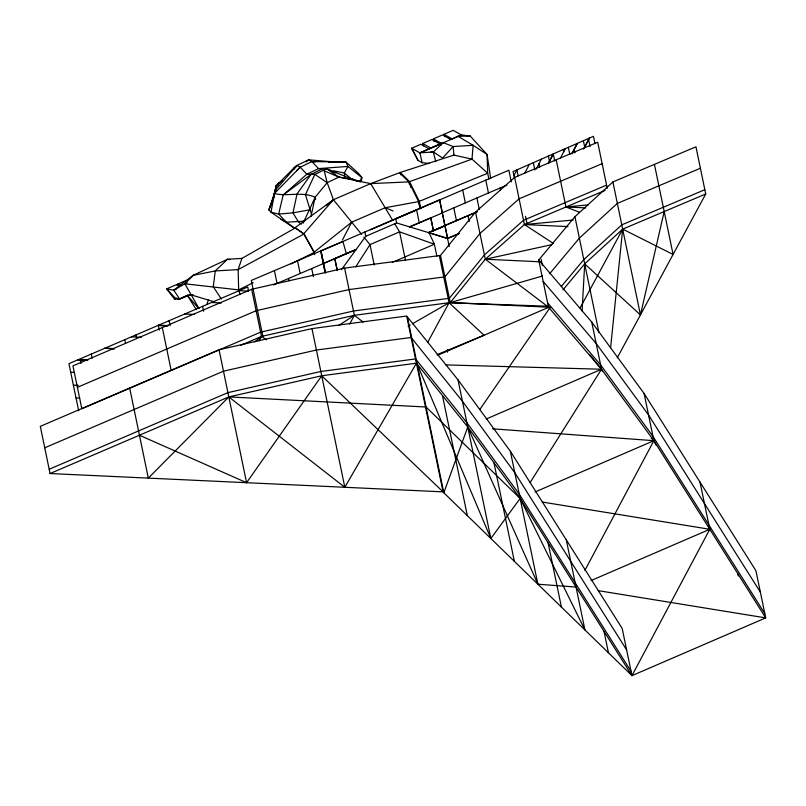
<?xml version="1.0" encoding="UTF-8"?>
<svg xmlns="http://www.w3.org/2000/svg" width="806" height="806" viewBox="0 0 806 806"><rect width="100%" height="100%" fill="white"/><g stroke="black" fill="none" stroke-linecap="round" stroke-linejoin="round"><path stroke-width="1.21" d="M447.511 352.182L447.592 349.703M582.073 311.086L584.703 263.864L622.675 229.136L705.724 193.984L695.951 146.803L612.903 181.954L574.93 216.693L538.73 259.995L548.503 307.177L601.498 369.229L653.868 440.68L765.7 617.89L631.964 675.65L443.814 492.778L407.403 316.939L457.989 379.807L510.359 451.259L622.192 628.478L631.964 675.65L709.784 529.28L700.011 482.109M275.682 190.861L276.015 185.964L294.351 167.527L296.9 165.452L308.648 159.83L338.167 162.278L346.046 162.046L358.811 173.693L361.874 177.582L361.441 181.219M610.595 347.819L622.675 229.136L673.081 254.444L654.432 164.384M278.423 183.98L278.947 183.022L275.914 187.123L274.977 193.259L276.015 185.964L282.936 180.232M278.12 185.058L276.015 185.964L270.967 212.18L294.301 228.189M273.365 198.296L274.352 193.571L300.175 167.215L311.922 161.583L346.046 162.046L347.97 166.439L361.874 177.582L359.526 181.431M311.035 216.351L315.136 197.238L327.186 182.67L338.953 177.108L354.569 179.728L360.302 181.944M273.365 198.971L275.843 187.989L270.937 205.742M562.981 289.858L584.703 263.864L640.438 314.914L664.194 211.555M344.857 177.058L344.313 172.968L347.97 166.439L318.572 168.605L306.824 174.237L283.188 194.971L278.654 214.084L286.402 222.214L295.449 228.632M269.96 207.847L272.529 199.959L268.851 209.923L270.967 212.18L278.654 214.084L292.971 212.844L310.129 209.762M291.006 263.955L314.4 252.379L304.074 233.962L295.409 227.876L241.911 258.414L238.133 269.607L238.657 289.868L184.886 283.793L173.753 290.2L166.63 288.891L174.67 299.268L176.937 298.22M443.814 492.778L467.762 426.989L417.176 364.111L490.854 538.499L520.132 498.44L467.762 426.989L537.894 584.219L576.048 587.05M206.769 304.527L208.512 299.852M303.106 223.282L315.136 197.238C302.018 191.213 287.823 196.735 274.352 193.571M513.896 175.698L516.908 169.885L518.157 175.899M524.605 173.522L529.31 164.444M536.222 169.099L541.37 159.155M548.171 163.507L553.208 153.785L554.699 160.958M548.392 163.588L553.43 153.865M560.382 158.178L565.318 148.647M571.958 153.573L577.207 143.438M571.998 153.755L577.378 143.357M583.574 149.15L589.267 138.148M584.723 147.155L589.418 138.078M342.449 239.956L351.698 222.174L385.127 207.736L418.606 201.611L420.581 208.583M584.884 570.416L653.868 440.68L644.095 393.499L591.725 322.047L538.73 259.995M259.079 340.857L261.456 336.455L251.684 289.283L344.605 268.126L440.479 255.442L475.53 212.049L514.651 177.37L597.699 142.219L607.25 188.322M349.633 324.103L354.378 315.307L344.605 268.126M427.714 342.308L449.073 302.734L439.31 255.552M580.119 307.942L622.675 229.136M617.285 357.783L705.724 193.984M293.263 169.512L294.351 167.527L296.487 166.499M129.675 388.049L148.324 478.119L228.813 396.925L344.827 487.277L416.43 363.194L321.735 375.767L228.813 396.925L50.073 473.535L40.3 426.354L219.041 349.744L311.962 328.596L406.667 316.043L443.078 491.862L50.073 473.535M530.136 482.552L601.498 369.229L591.725 322.047M355.768 266.756L369.994 244.631L399.585 231.856L434.384 244.228L436.862 256.207M479.741 409.609L550.206 307.378M139.438 435.23L246.576 482.703L321.735 375.767L443.078 491.862M322.853 168.696L311.106 174.328L297.051 193.924L292.971 212.844L298.421 221.972L301.434 224.108M341.573 269.506L365.723 236.299L396.623 222.95L447.542 238.375L459.088 233.418M275.914 187.123L278.947 183.022M293.898 169.3L296.9 165.452L300.175 167.215L306.824 174.237L314.854 174.398L326.601 168.776L356.685 181.068M269.597 208.976L268.851 209.923L275.692 189.813L296.9 165.452M444.922 276.861L479.973 233.488L519.094 198.82L602.142 163.668M449.365 298.311L484.416 254.938L523.527 220.26L606.586 185.108M549.611 273.748L579.373 238.133L617.346 203.404L700.394 168.242M561.288 286.523L583.806 259.582L621.789 224.844L704.837 189.692M191.526 277.214L193.118 275.34L227.473 259.26L241.911 258.414M314.662 254.676L313.997 252.268L303.671 233.851L333.402 199.717L370.679 183.607L399.484 172.746L408.884 181.894L418.606 201.611L419.876 207.736M198.941 308.426L184.886 283.793L193.118 275.34L215.262 270.947L238.133 269.607L304.074 233.962M296.618 170.671L300.175 167.215M429.114 148.878L420.893 144.284L411.665 148.274L419.896 152.858L433.326 151.981L443.25 142.682L453.143 146.551L473.112 145.302L487.076 154.51L490.703 178.519M326.722 205.268L333.402 199.717L327.186 182.67L324.193 170.812L338.953 177.108L370.679 183.607L408.884 181.894L409.377 184.231M306.099 161.895L308.648 159.83L311.922 161.583L318.572 168.605L326.601 168.776L335.729 172.917M254.676 341.945L261.456 336.455L354.378 315.307L449.073 302.734L548.423 306.26M176.071 298.311L174.67 299.268L176.071 298.311L179.637 298.966L190.7 294.754L193.148 294.805M313.997 252.268L351.698 222.174M214.537 301.907L190.7 294.754L187.244 295.248L179.637 298.966L173.753 290.2L193.118 275.34M283.188 194.971L311.106 174.328M338.681 325.503L354.378 315.307L363.103 322.037M408.068 326.259L410.224 325.02M412.39 323.78L449.073 302.734L484.043 335.236L437.064 354.67M238.657 289.868L253.134 282.705M429.255 163.396L422.112 162.671L419.896 152.858L443.25 142.682L430.958 148.082L422.737 143.488L431.956 139.509L440.187 144.103M419.896 152.858L461.395 134.934L470.22 136.053L487.076 154.51L487.69 173.24L488.899 179.063M186.458 280.327L177.239 284.306L178.7 286.201M184.886 283.793L187.093 282.835M173.753 290.2L176.061 289.203M187.939 295.379L179.174 299.167L175.617 298.512L166.63 288.891L175.859 284.901L180.604 285.777M325.241 272.771L321.02 250.928L439.542 199.737L449.244 246.626M323.256 263.582L356.101 249.528L273.587 284.901M392.27 262.413L434.384 244.228L429.094 232.823M437.93 355.154L549.752 306.854M486.209 419.019L601.498 369.229L602.505 371.495M535.113 491.962L653.868 440.68L656.064 445.134M591.03 580.572L709.784 529.28L542.297 502.047M346.308 253.618L342.933 241.468L251.291 280.468L262.877 336.424M439.582 199.959L508.878 170.207L511.306 181.904M370.407 229.841L439.703 200.079L447.662 238.495M251.684 289.283L72.943 365.894L81.829 408.783L260.57 332.173L353.491 311.015L448.186 298.442M442.252 212.824L506.924 185.058M459.128 233.599L447.582 238.556L428.58 232.632L445.033 225.811L433.487 230.778L430.817 217.902L409.619 226.889L442.373 212.945M444.872 225.509L477.212 211.625M477.253 211.807L428.58 232.632L444.912 225.69M77.386 387.333L256.127 310.723L349.048 289.576L443.753 277.002M240.833 345.3L261.456 336.455L266.655 339.85M44.743 447.804L223.484 371.193L316.405 350.036L411.11 337.492M49.186 469.243L227.927 392.633L320.848 371.485L415.553 358.932M337.17 270.131L334.782 258.595L356.101 249.528M605.165 190.377L524.424 224.552L485.303 259.23L450.252 302.593L548.503 307.177L485.303 259.23L475.53 212.049M420.813 208.704L419.291 201.349L487.69 173.24L472.014 159.125L453.929 155.105L400.169 172.484L400.653 174.821M542.438 276.035L450.252 302.593L440.479 255.442M551.959 244.621L485.303 259.23L539.97 261.779M304.597 221.106L286.402 222.214L281.022 219.323M588.41 204.885L565.943 206.971L556.18 159.8M573.096 220.028L524.424 224.552L514.651 177.37M467.742 136.023L470.22 136.053L457.999 136.305L450.796 139.519L442.565 134.924L433.346 138.914L433.981 141.141M422.203 151.871L424.671 151.891M430.857 151.961L433.326 151.981L442.615 158.026L453.143 146.551L453.929 155.105M328.838 162.036L332.596 162.097L329.05 161.865M445.819 364.906L601.498 369.229L590.002 354.932M330.188 162.016L338.167 162.278M585.841 207.898L565.943 206.971L579.564 212.29M567.948 226.587L524.424 224.552L553.349 243.422M211.545 302.512L221.368 302.965M184.725 314.008L194.558 314.461M167.829 325.614L158.288 325.171L159.306 330.077M157.916 325.513L167.829 325.967M131.469 336.848L141.332 337.301M105.032 348.182L114.482 348.625M104.659 348.353L114.512 348.807M78.222 359.688L87.663 360.121M77.87 359.839L87.703 360.292M70.706 372.251L74.394 372.422M73.376 385.117L78.283 385.339M76.036 397.983L79.723 398.154M228.813 396.925L426.052 407L520.132 498.44L631.964 675.65M311.922 161.583L315.509 161.835M492.577 428.812L653.868 440.68L651.248 438.142M175.617 298.512L179.637 298.966M229.911 259.613L227.473 259.26L215.262 270.947L213.278 286.694L221.267 298.976M598.213 590.657L765.7 617.89L755.927 570.719L644.095 393.499M180.806 284.961L177.239 284.306L178.872 286.059M333.583 170.832L344.313 172.968L351.99 179.446M349.179 178.247L354.569 179.728M385.127 207.736L393.076 210.92M452.176 138.924L443.945 134.33L453.174 130.35L461.395 134.934L457.999 136.305L473.112 145.302L472.014 159.125L409.569 181.622L400.169 172.484M441.567 143.498L433.346 138.914L434.283 141.201M418.002 160.374L411.665 148.274L418.002 160.374L422.112 162.671M327.186 182.67L314.854 174.398L305.434 194.639L311.519 214.265M326.601 168.776L338.953 177.108M303.671 233.851L295.006 227.755L333.402 199.717L361.612 234.334M198.75 308.527L187.244 295.248L196.281 309.605M543.173 281.445L596.168 343.497L648.538 414.949L760.37 592.158M547.617 302.885L600.611 364.937L652.971 436.389L764.813 613.608M363.899 237.145L369.994 244.631L374.206 264.993M411.846 338.379L462.432 401.257L514.802 472.709L626.635 649.918M416.289 359.829L466.875 422.697L519.235 494.149L631.078 671.368M370.679 183.607L392.673 220.32M394.557 223.464L399.585 231.856L405.539 260.6M419.291 201.349L409.569 181.622L410.778 187.476M520.132 498.44L584.924 629.939L566.275 539.869M444.892 136.617L443.945 134.33L444.59 136.557M440.308 142.652L441.245 144.939M423.674 145.785L422.737 143.488L423.372 145.715M433.326 151.981L435.784 161.694M334.782 258.595L337.311 270.564M737.742 573.59L738.236 575.968M612.903 181.954L640.438 314.914M594.959 143.669L593.438 136.315L513.049 171.577L514.399 178.116M588.642 139.589L590.093 146.611M583.393 140.718L584.693 146.984M574.194 149.251L574.95 152.888M568.321 147.337L569.792 154.45M563.293 149.533L563.737 151.699M574.93 216.693L598.908 332.485M548.402 156.072L549.511 161.432M539.023 163.699L539.728 167.104M533.33 162.681L534.852 170.036M541.148 259.2L542.398 265.245M525.542 216.34L527.064 223.695M604.006 631.35L608.449 652.789M499.992 188.03L500.476 190.337M485.776 180.121L488.446 192.987M476.9 197.954L479.288 209.479M548.09 542.74L561.409 607.079M462.684 190.045L465.344 202.911M467.974 215.595L469.203 221.539M510.359 451.259L537.894 584.219M453.798 207.867L456.458 220.733M493.947 462.715L514.369 561.359M457.989 379.807L490.854 538.499M419.271 222.869L416.611 210.003L395.736 218.658L396.623 222.95M442.464 395.555L467.339 515.639M364.836 232.007L365.723 236.299M315.136 197.238L315.609 199.525M321.02 250.928L325.553 272.801M320.587 250.716L325.161 272.801M311.7 268.539L313.373 276.609M311.962 328.596L344.827 487.277M297.485 260.63L300.154 273.496M288.608 278.453L289.082 280.76M274.393 270.554L277.052 283.42M239.856 294.291L239.11 290.684L248.56 291.127L247.704 286.996L68.933 363.667L78.706 410.848M219.041 349.744L246.576 482.703M202.608 306.34L203.616 311.247M169.089 320.717L170.116 325.715M162.318 327.589L171.194 370.478M135.972 334.913L136.416 337.079M124.799 339.709L125.535 343.265M91.279 354.086L92.146 358.267M80.328 359.95L81.053 363.456M430.817 217.902L433.366 230.597"/></g></svg>
